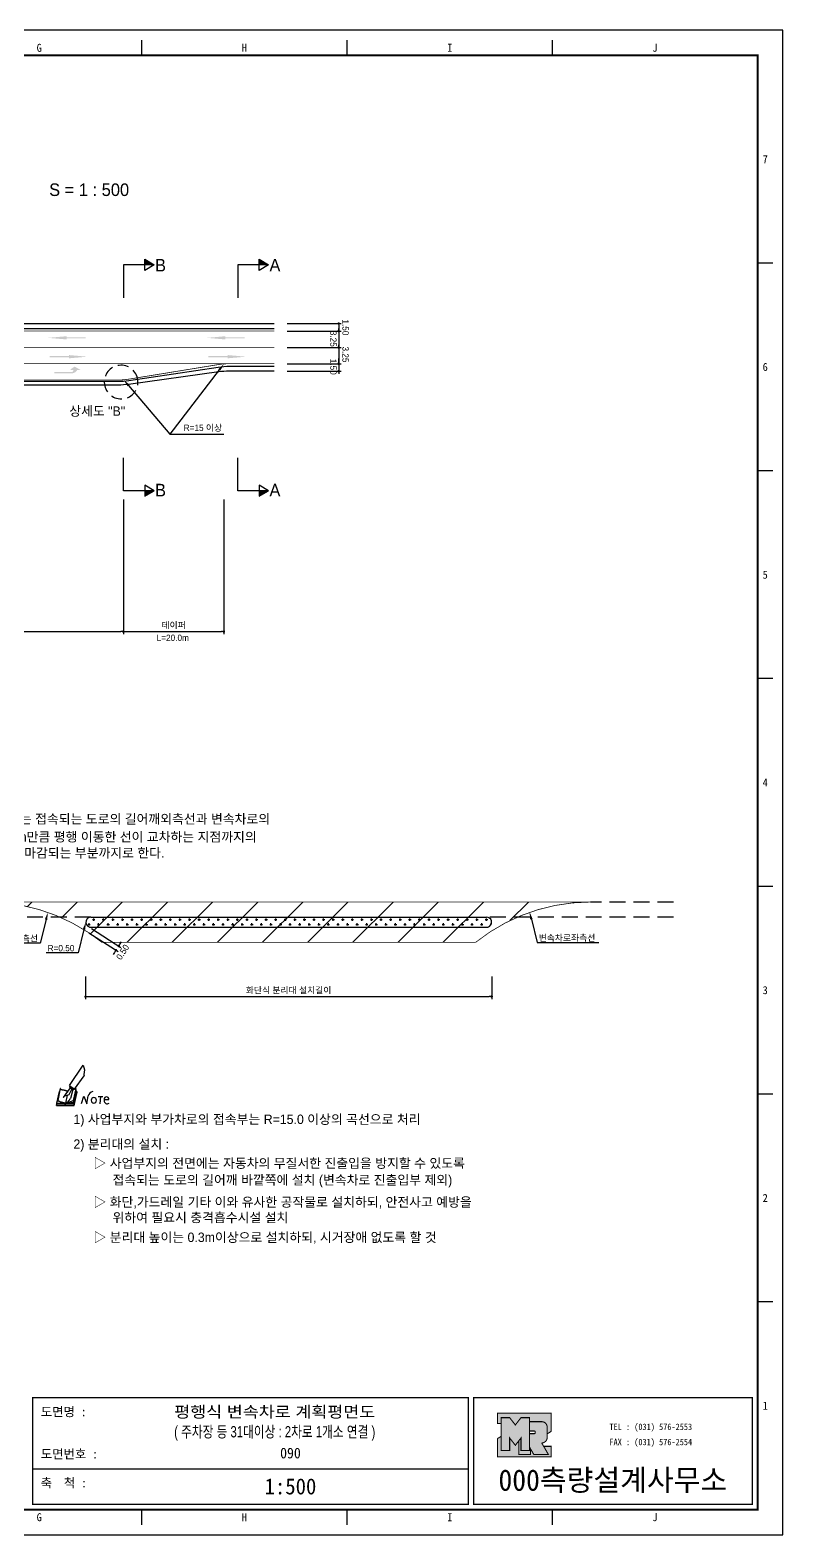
# Model space of a CAD drawing. Header units: millimetres. Extents: x 455 to 878, y -4 to 295.
# Drawn here: x 728.7 to 878.5, y -4.5 to 294.9 of the extents above; entities that cross this region are included whole.
import ezdxf
from ezdxf.enums import TextEntityAlignment as Align

# ---------------------------------------------------------------- set-up
doc = ezdxf.new("R2010")
doc.units = ezdxf.units.MM
doc.linetypes.add('HIDDEN', pattern=[9.525, 6.35, -3.175])
for name, color, linetype in [('CC-GSTR-0004', 4, 'Continuous'), ('CM-LANE-0030', 30, 'Continuous'), ('CZ-DIMT-0002', 7, 'Continuous'), ('CZ-LIN1-0007', 7, 'Continuous'), ('CZ-LIN2-0003', 3, 'Continuous'), ('CZ-LINE-0001', 7, 'Continuous'), ('CZ-TEXT-BOX0', 7, 'Continuous'), ('TITLE', 7, 'Continuous')]:
    doc.layers.add(name, color=color, linetype=linetype)
doc.styles.add('돋움', font='')
doc.styles.add('돋음체', font='')
doc.styles.get('돋움').set_extended_font_data('Dotum')
doc.styles.get('돋음체').set_extended_font_data('DotumChe')

# ---------------------------------------------------------------- blocks, each defined once
blk = doc.blocks.new('note')
for p, q in [((0.85, 3.5), (3.53, 7.57)), ((3.53, 7.57), (3.8, 6.64)), ((3.8, 6.64), (3.69, 5.72)), ((1, 3.1), (0.75, 2.77)), ((0.85, 3.5), (1.8, 2.79)), ((1, 3.4), (0.85, 3.21)), ((0.85, 3.21), (1.52, 2.71)), ((1.8, 2.79), (3.74, 5.46)), ((3.69, 5.72), (3.74, 5.46)), ((-1.24, 2.36), (-1.77, 0)), ((-1.77, 0), (1.77, 0)), ((-1.77, 0), (-1.77, -0.3)), ((-1.53, 0.52), (-1.55, 0.54)), ((-1.01, 2.9), (-1.53, 0.52)), ((-1.48, 0.48), (-1.53, 0.52)), ((-1.43, 0.44), (-1.48, 0.48)), ((-1.38, 0.41), (-1.43, 0.44)), ((-1.33, 0.4), (-1.38, 0.41)), ((-1.27, 0.37), (-1.33, 0.4)), ((-1.22, 0.35), (-1.27, 0.37)), ((-1.13, 2.36), (-1.24, 2.36)), ((-1.17, 0.33), (-1.22, 0.35)), ((-1.12, 0.32), (-1.17, 0.33)), ((-1.02, 0.25), (-1.12, 0.32)), ((-0.97, 0.22), (-1.02, 0.25)), ((-1, 2.9), (-1.01, 2.9)), ((-0.98, 2.85), (-1, 2.9)), ((-0.95, 2.8), (-0.98, 2.85)), ((-0.93, 0.21), (-0.97, 0.22)), ((-0.9, 2.75), (-0.95, 2.8)), ((-0.88, 0.19), (-0.93, 0.21)), ((-0.85, 2.72), (-0.9, 2.75)), ((-0.8, 0.18), (-0.88, 0.19)), ((-0.79, 2.69), (-0.85, 2.72)), ((-0.75, 0.17), (-0.8, 0.18)), ((-0.74, 2.68), (-0.79, 2.69)), ((-0.7, 0.16), (-0.75, 0.17)), ((-0.69, 2.65), (-0.74, 2.68)), ((-0.64, 0.15), (-0.7, 0.16)), ((-0.64, 2.65), (-0.69, 2.65)), ((-0.59, 2.63), (-0.64, 2.65)), ((-0.58, 0.14), (-0.64, 0.15)), ((-0.54, 2.62), (-0.59, 2.63)), ((-0.53, 0.13), (-0.58, 0.14)), ((-0.48, 2.61), (-0.54, 2.62)), ((-0.48, 0.12), (-0.53, 0.13)), ((-0.43, 2.61), (-0.48, 2.61)), ((-0.43, 0.11), (-0.48, 0.12)), ((0.75, 2.77), (-0.46, 1.16)), ((0.37, 2.24), (-0.46, 1.16)), ((-0.46, 1.16), (-0.08, 1.47)), ((-0.38, 2.59), (-0.43, 2.61)), ((-0.38, 0.08), (-0.43, 0.11)), ((-0.33, 2.59), (-0.38, 2.59)), ((-0.29, 0.06), (-0.38, 0.08)), ((-0.27, 2.58), (-0.33, 2.59)), ((-0.23, 0.05), (-0.29, 0.06)), ((-0.22, 2.57), (-0.27, 2.58)), ((-0.16, 0.04), (-0.23, 0.05)), ((-0.17, 2.56), (-0.22, 2.57)), ((-0.12, 2.55), (-0.17, 2.56)), ((-0.11, 0.03), (-0.16, 0.04)), ((-0.07, 2.53), (-0.12, 2.55)), ((-0.04, 0.02), (-0.11, 0.03)), ((-0.08, 1.47), (0.72, 1.75)), ((-0.01, 2.51), (-0.07, 2.53)), ((-0.05, -0.3), (-0.05, 0)), ((0, 0), (-0.04, 0.02)), ((0.04, 2.5), (-0.01, 2.51)), ((0.37, 1.63), (0, 0)), ((0, 0), (1.6, 0.53)), ((0, 0), (1.65, 0.18)), ((0, 0.01), (0.06, 0.04)), ((0, -0.3), (0, 0)), ((0.09, 2.48), (0.04, 2.5)), ((0.05, -0.3), (0.05, 0)), ((0.06, 0.04), (0.11, 0.07)), ((0.14, 2.48), (0.09, 2.48)), ((0.11, 0.07), (0.16, 0.09)), ((0.2, 2.47), (0.14, 2.48)), ((0.16, 0.09), (0.21, 0.12)), ((0.26, 2.43), (0.18, 2.46)), ((0.21, 0.12), (0.27, 0.14)), ((0.34, 2.4), (0.26, 2.43)), ((0.27, 0.14), (0.36, 0.19)), ((0.45, 2.37), (0.34, 2.4)), ((0.36, 0.19), (0.41, 0.22)), ((0.41, 0.22), (0.46, 0.27)), ((0.46, 0.27), (0.51, 0.3)), ((0.51, 0.3), (0.56, 0.34)), ((0.56, 0.34), (0.6, 0.4)), ((0.6, 0.4), (0.64, 0.45)), ((0.64, 0.45), (0.67, 0.51)), ((0.67, 0.51), (0.74, 0.58)), ((0.72, 1.75), (1.16, 2.53)), ((0.74, 0.58), (0.79, 0.63)), ((0.79, 0.63), (0.83, 0.68)), ((0.83, 0.68), (0.86, 0.73)), ((0.86, 0.73), (0.89, 0.79)), ((0.89, 0.84), (0.92, 0.89)), ((0.89, 0.79), (0.89, 0.84)), ((0.92, 0.89), (0.96, 0.95)), ((0.96, 0.95), (1.01, 0.97)), ((1.47, 2.74), (1.01, 0.97)), ((1.16, 2.53), (1.37, 2.82)), ((2.13, 2.84), (1.44, 2.63)), ((1.52, 2.71), (1.66, 2.9)), ((1.6, 0.53), (2.13, 2.84)), ((1.65, 0.18), (2.19, 2.48)), ((1.77, 0), (2.3, 2.36)), ((1.77, -0.3), (2.3, 2.07)), ((1.77, -0.38), (2.3, 1.99)), ((1.77, -0.44), (2.3, 1.93)), ((1.77, 0), (1.77, -0.3)), ((2.19, 2.48), (2.04, 2.47)), ((2.3, 2.36), (2.16, 2.36)), ((2.3, 2.36), (2.3, 2.07)), ((3.21, -0.08), (3.68, 1.4)), ((3.68, 1.4), (4.26, -0.14)), ((4.26, -0.14), (4.56, 1.44)), ((6.55, 1.34), (7.46, 1.34)), ((7.01, 1.34), (6.87, -0.11)), ((7.71, 0.77), (7.71, 0.55)), ((7.71, 0.77), (8.67, 0.77)), ((-1.77, -0.3), (1.77, -0.3)), ((-1.77, -0.43), (-1.77, -0.3)), ((-1.77, -0.37), (1.77, -0.37)), ((-1.77, -0.43), (1.77, -0.43))]:
    blk.add_line(p, q)
for centre, major_axis, start_param, end_param in [((0.4, 2.31), (0.0702, 0.0702), 3.283946, 6.425539), ((5.68, 1.23), (-0.806, 0.806), -0.591174, 0.597824), ((5.66, 0.58), (-0.378, 0.378), 3.926991, 10.210176), ((8.3, 0.49), (0.422, 0.422), 2.265602, 4.634911), ((8.19, 0.77), (-0.342, 0.342), 3.926991, 7.068583)]:
    blk.add_ellipse(centre, major_axis=major_axis, ratio=1, start_param=start_param, end_param=end_param)
blk = doc.blocks.new('_Dot')
at = {"color": 0, "linetype": 'ByBlock', "lineweight": -2}
blk.add_line((-0.5, 0), (-1, 0), dxfattribs=at)
at = {"color": 0, "linetype": 'ByBlock', "const_width": 0.5}
blk.add_lwpolyline([(-0.25, 0, 1), (0.25, 0, 1)], format="xyb", close=True, dxfattribs=at)

msp = doc.modelspace()

# ---------------------------------------------------------------- hatches: boundary and pattern name
at = {"layer": 'CM-LANE-0030'}
h = msp.add_hatch(dxfattribs=at)
h.set_pattern_fill('ANSI31', color=256, scale=2, style=0)
h.set_pattern_definition([(45, (-585.67, -340.2307), (-4.490128, 4.490128), [])])
h.paths.add_polyline_path([(720.18, 121.41, -0.170323), (742.98, 113.41), (817.38, 113.41, -0.170323), (840.18, 121.41)])
at = {"layer": 'CZ-LIN1-0007'}
for points in [[(735.98, 233.97), (735.98, 233.76), (739.81, 233.76), (739.81, 233.54), (735.98, 233.54), (735.98, 233.33), (732.33, 233.65)], [(767.59, 233.97), (767.59, 233.76), (771.42, 233.76), (771.42, 233.54), (767.59, 233.54), (767.59, 233.33), (763.94, 233.65)], [(736.47, 230.22), (736.47, 230.01), (732.64, 230.01), (732.64, 229.79), (736.47, 229.79), (736.47, 229.58), (740.12, 229.9)], [(737.1, 226.59, 0.267976), (738.13, 227.28), (738.75, 227.28), (737.58, 227.93), (736.64, 227.29), (737.33, 227.28, -0.504994), (737.02, 226.86), (733.56, 226.84), (733.56, 226.57)], [(768.04, 230.22), (768.04, 230.01), (764.21, 230.01), (764.21, 229.79), (768.04, 229.79), (768.04, 229.58), (771.69, 229.9)]]:
    msp.add_hatch(color=256, dxfattribs=at).paths.add_polyline_path(points)
at = {"layer": 'CZ-LIN2-0003'}
h = msp.add_hatch(dxfattribs=at)
h.set_pattern_fill('CROSS', color=256, scale=0.15, style=0)
h.set_pattern_definition([(0, (-585.6701, -340.2307), (0.9525, 0.9525), [0.47625, -1.42875]), (90, (-585.432, -340.4688), (-0.9525, 0.9525), [0.47625, -1.42875])])
h.paths.add_polyline_path([(740.82, 118.41, 0.750696), (740.28, 116.57, -0.001926), (740.53, 116.41), (819.83, 116.41, -0.001926), (820.08, 116.57, 0.750696), (819.54, 118.41)])
at = {"layer": 'CZ-LINE-0001'}
for points in [[(751.52, 249.28), (751.52, 248.18), (753.42, 248.18)], [(774.28, 249.28), (774.28, 248.18), (776.18, 248.18)], [(753.42, 203.23), (751.52, 203.23), (751.52, 202.13)], [(776.18, 203.23), (774.28, 203.23), (774.28, 202.13)]]:
    msp.add_hatch(color=256, dxfattribs=at).paths.add_polyline_path(points)
at = {"layer": 'TITLE', "ltscale": 150}
h = msp.add_hatch(color=8, dxfattribs=at)
edge = h.paths.add_edge_path()
edge.add_line((832.38, 19.73), (821.72, 19.73))
edge.add_line((821.72, 19.73), (821.72, 17.65))
edge.add_line((821.72, 17.65), (822.42, 17.65))
edge.add_line((822.42, 17.65), (822.42, 18.82))
edge.add_line((822.42, 18.82), (824.12, 18.82))
edge.add_line((824.12, 18.82), (825.25, 17.37))
edge.add_line((825.25, 17.37), (826.37, 18.82))
edge.add_line((826.37, 18.82), (828.07, 18.82))
edge.add_line((828.07, 18.82), (828.07, 18.03))
edge.add_line((828.07, 18.03), (830.5, 18.03))
edge.add_arc((830.5, 16.96), 1.07, 0, 90, ccw=False)
edge.add_line((831.57, 16.96), (831.57, 15.59))
edge.add_line((831.57, 15.59), (832.38, 16.1))
edge.add_line((832.38, 16.1), (832.38, 19.73))
h.paths.add_polyline_path([(825.93, 14.21), (825.25, 13.33), (824.12, 14.78), (824.12, 12.27), (822.42, 12.27), (822.42, 15.11), (821.72, 14.67), (821.72, 11.04), (832.38, 11.04), (832.38, 13.12), (830.89, 13.12), (831.84, 11.47), (828.94, 11.47), (828.24, 12.68), (828.24, 11.47), (825.93, 11.47)])
msp.add_hatch(color=5, dxfattribs=at).paths.add_polyline_path([(828.07, 18.82), (826.37, 18.82), (825.25, 17.37), (824.12, 18.82), (822.42, 18.82), (822.42, 12.27), (824.12, 12.27), (824.12, 14.78), (825.25, 13.33), (826.37, 14.78), (826.37, 12.27), (828.07, 12.27)])
h = msp.add_hatch(color=161, dxfattribs=at)
edge = h.paths.add_edge_path()
edge.add_arc((830.5, 16.96), 1.07, 360, 450)
edge.add_line((830.5, 18.03), (828.07, 18.03))
edge.add_line((828.07, 18.03), (828.07, 16.17))
edge.add_line((828.07, 16.17), (829.06, 16.17))
edge.add_arc((829.06, 16.06), 0.113, 0, 90, ccw=False)
edge.add_line((829.17, 16.06), (829.17, 15.75))
edge.add_arc((829.06, 15.75), 0.113, 270, 360, ccw=False)
edge.add_line((829.06, 15.64), (828.07, 15.64))
edge.add_line((828.07, 15.64), (828.07, 12.27))
edge.add_line((828.07, 12.27), (826.37, 12.27))
edge.add_line((826.37, 12.27), (826.37, 14.78))
edge.add_line((826.37, 14.78), (825.93, 14.21))
edge.add_line((825.93, 14.21), (825.93, 11.47))
edge.add_line((825.93, 11.47), (828.24, 11.47))
edge.add_line((828.24, 11.47), (828.24, 12.68))
edge.add_line((828.24, 12.68), (828.94, 11.47))
edge.add_line((828.94, 11.47), (831.84, 11.47))
edge.add_line((831.84, 11.47), (830.5, 13.79))
edge.add_arc((830.5, 14.85), 1.07, 270, 360)
edge.add_line((831.57, 14.85), (831.57, 16.96))

# ---------------------------------------------------------------- linework, layer by layer
at = {"color": 0, "linetype": 'ByBlock', "lineweight": -2}
for p, q in [((790.11, 236.26), (790.11, 236.01)), ((790.11, 235.26), (790.11, 235.51)), ((790.11, 234.76), (790.11, 234.51)), ((790.11, 232.01), (790.11, 232.26)), ((790.11, 231.51), (790.11, 231.26)), ((790.11, 228.76), (790.11, 229.01)), ((790.11, 228.76), (790.11, 229.01)), ((790.11, 226.76), (790.11, 226.51)), ((790.11, 226.76), (790.11, 226.51)), ((745.68, 111.6), (745.54, 111.39)), ((746.49, 112.86), (746.63, 113.07))]:
    msp.add_line(p, q, dxfattribs=at)
at = {"color": 0, "linetype": 'ByBlock', "const_width": 0.25}
for points in [[(790.11, 236.38, 1), (790.11, 236.63, 1)], [(790.11, 235.13, 1), (790.11, 234.88, 1)], [(790.11, 234.88, 1), (790.11, 235.13, 1)], [(790.11, 231.88, 1), (790.11, 231.63, 1)], [(790.11, 231.63, 1), (790.11, 231.88, 1)], [(790.11, 228.63, 1), (790.11, 228.38, 1)], [(790.11, 228.63, 1), (790.11, 228.38, 1)], [(790.11, 226.88, 1), (790.11, 227.13, 1)], [(790.11, 226.88, 1), (790.11, 227.13, 1)], [(745.74, 111.71, 1), (745.88, 111.92, 1)], [(746.42, 112.76, 1), (746.29, 112.55, 1)]]:
    msp.add_lwpolyline(points, format="xyb", close=True, dxfattribs=at)
at = {"layer": 'CC-GSTR-0004'}
for points in [[(572.28, 236.51), (777.28, 236.51)], [(572.28, 235.51), (777.28, 235.51)]]:
    msp.add_lwpolyline(points, dxfattribs=at)
for points in [[(667.53, 210.26, -0.414214), (682.28, 225.01), (746.16, 225.01), (746.16, 225.01, 0.03724), (748.39, 225.18), (766.17, 227.84), (766.17, 227.84, -0.03724), (768.4, 228.01), (768.4, 228.01), (777.28, 228.01)], [(777.28, 227.01), (768.31, 227.01, 0.034174), (766.26, 226.87), (748.3, 224.4, -0.034174), (746.25, 224.26), (746.25, 224.26), (682.28, 224.26, 0.414214), (668.28, 210.26)]]:
    msp.add_lwpolyline(points, format="xyb", dxfattribs=at)
at = {"layer": 'CM-LANE-0030', "const_width": 0.15}
msp.add_lwpolyline([(572.28, 231.76), (777.28, 231.76)], dxfattribs=at)
msp.add_lwpolyline([(817.38, 113.41), (742.98, 113.41, 0.170323), (720.18, 121.41), (840.18, 121.41, 0.170323)], format="xyb", close=True, dxfattribs=at)
at = {"layer": 'CZ-LIN1-0007', "const_width": 0.15}
msp.add_lwpolyline([(572.28, 235.01), (777.28, 235.01)], dxfattribs=at)
msp.add_lwpolyline([(777.28, 228.51), (768.49, 228.51), (768.49, 228.51, 0.040295), (766.09, 228.32), (766.09, 228.32), (748.48, 225.45), (748.48, 225.45, -0.040295), (746.07, 225.26), (682.28, 225.26, 0.414214), (667.28, 210.26)], format="xyb", dxfattribs=at)
at = {"layer": 'CZ-LIN1-0007', "linetype": 'HIDDEN', "const_width": 0.15}
msp.add_lwpolyline([(725.39, 228.51), (768.49, 228.51)], dxfattribs=at)
at = {"layer": 'CZ-LIN2-0003'}
for p, q in [((740.82, 118.41), (819.54, 118.41)), ((740.53, 116.41), (819.83, 116.41))]:
    msp.add_line(p, q, dxfattribs=at)
at = {"layer": 'CZ-LIN2-0003', "color": 1}
msp.add_line((746.63, 113.07), (746.9, 113.49), dxfattribs=at)
at = {"layer": 'CZ-LIN2-0003'}
for points in [[(740.53, 116.41, 0.001926), (740.28, 116.57, 0.001926)], [(820.08, 116.57, 0.001926), (819.83, 116.41)]]:
    msp.add_lwpolyline(points, format="xyb", dxfattribs=at)
for centre, start, end in [((740.82, 117.41), 90, 237.5816), ((819.54, 117.41), 302.4184, 90)]:
    msp.add_arc(centre, 1, start, end, dxfattribs=at)
at = {"layer": 'CZ-LINE-0001'}
for p, q in [((751.52, 247.08), (751.52, 249.28)), ((751.52, 249.28), (753.42, 248.18)), ((774.28, 247.08), (774.28, 249.28)), ((774.28, 249.28), (776.18, 248.18)), ((753.42, 248.18), (747.28, 248.18)), ((747.28, 248.18), (747.28, 241.64)), ((753.42, 248.18), (751.52, 247.08)), ((776.18, 248.18), (770.04, 248.18)), ((770.04, 248.18), (770.04, 241.64)), ((776.18, 248.18), (774.28, 247.08)), ((779.88, 236.51), (790.61, 236.51)), ((779.88, 235.01), (790.61, 235.01)), ((779.88, 235.01), (790.61, 235.01)), ((790.11, 236.01), (790.11, 227.01)), ((779.88, 231.76), (790.61, 231.76)), ((779.88, 228.51), (790.61, 228.51)), ((790.11, 229.01), (790.11, 229.51)), ((779.88, 227.01), (790.61, 227.01)), ((779.88, 227.01), (790.61, 227.01)), ((756.5, 214.49), (767.28, 214.49)), ((747.28, 203.23), (747.28, 209.77)), ((770.04, 203.23), (770.04, 209.77)), ((753.42, 203.23), (751.52, 204.33)), ((751.52, 204.33), (751.52, 202.13)), ((776.18, 203.23), (774.28, 204.33)), ((774.28, 204.33), (774.28, 202.13)), ((753.42, 203.23), (747.28, 203.23)), ((747.28, 201.49), (747.28, 174.71)), ((747.28, 201.49), (747.28, 174.71)), ((751.52, 202.13), (753.42, 203.23)), ((767.28, 201.49), (767.28, 174.71)), ((776.18, 203.23), (770.04, 203.23)), ((774.28, 202.13), (776.18, 203.23)), ((682.78, 175.21), (746.78, 175.21)), ((747.78, 175.21), (766.78, 175.21)), ((740.41, 115.3), (746.23, 111.54)), ((740.95, 116.14), (746.77, 112.38)), ((745.54, 111.39), (745.27, 110.97)), ((739.75, 106.62), (739.75, 102.09)), ((820.54, 106.62), (820.54, 102.09)), ((740.25, 102.59), (820.04, 102.59))]:
    msp.add_line(p, q, dxfattribs=at)
at = {"layer": 'CZ-LINE-0001', "linetype": 'HIDDEN', "ltscale": 0.35}
msp.add_line((750.16, 225.24), (750.16, 225.24), dxfattribs=at)
at = {"layer": 'CZ-LINE-0001', "linetype": 'HIDDEN', "ltscale": 0.5}
for p, q in [((856.7, 121.41), (840.18, 121.41)), ((740.82, 118.41), (703.66, 118.41)), ((856.7, 118.41), (819.54, 118.41))]:
    msp.add_line(p, q, dxfattribs=at)
at = {"layer": 'CZ-LINE-0001'}
for points in [[(766.37, 227.27), (756.5, 214.49)], [(748.31, 224.17), (756.5, 214.49)], [(731.9, 117.9), (730.72, 113.24), (718.5, 113.24)], [(739.45, 115.96), (738.28, 111.29), (731.94, 111.29)]]:
    msp.add_lwpolyline(points, dxfattribs=at)
at = {"layer": 'CZ-LINE-0001', "extrusion": (0, 0, -1)}
msp.add_lwpolyline([(-828.44, 118), (-829.61, 113.34), (-841.84, 113.34)], dxfattribs=at)
at = {"layer": 'CZ-LINE-0001', "linetype": 'HIDDEN', "ltscale": 0.35}
msp.add_arc((746.84, 224.85), 3.35, 6.7667, 6.749, dxfattribs=at)
at = {"layer": 'CZ-LINE-0001'}
for points in [[(766.17, 227.43), (767.29, 228.46), (766.57, 227.12)], [(748.12, 224.01), (747.34, 225.31), (748.5, 224.33)], [(731.66, 117.96), (732.26, 119.36), (732.14, 117.84)], [(739.21, 116.02), (739.82, 117.41), (739.7, 115.9)]]:
    msp.add_solid(points, dxfattribs=at)
at = {"layer": 'CZ-LINE-0001', "extrusion": (0, 0, -1)}
msp.add_solid([(-828.68, 118.06), (-828.07, 119.46), (-828.2, 117.94)], dxfattribs=at)
at = {"layer": 'TITLE', "color": 7, "linetype": 'Continuous'}
for p, q in [((750.96, 289.84), (750.96, 292.86)), ((791.78, 289.84), (791.78, 292.86)), ((832.61, 289.84), (832.61, 292.86)), ((876.46, 248.51), (873.43, 248.51)), ((876.46, 207.18), (873.43, 207.18)), ((876.46, 165.85), (873.43, 165.85)), ((876.46, 124.52), (873.43, 124.52)), ((876.46, 83.19), (873.43, 83.19)), ((876.46, 41.86), (873.43, 41.86)), ((750.96, -2.49), (750.96, 0.53)), ((791.78, -2.49), (791.78, 0.53)), ((832.61, -2.49), (832.61, 0.53))]:
    msp.add_line(p, q, dxfattribs=at)
at = {"layer": 'TITLE', "ltscale": 150}
msp.add_line((729.26, 8.67), (815.87, 8.67), dxfattribs=at)
at = {"layer": 'TITLE'}
msp.add_line((873.55, 0.53), (464.68, 0.53), dxfattribs=at)
msp.add_lwpolyline([(455.11, -4.5), (878.47, -4.5), (878.47, 294.88), (455.11, 294.88)], close=True, dxfattribs=at)
at = {"layer": 'TITLE', "linetype": 'Continuous', "const_width": 0.403}
msp.add_lwpolyline([(465.19, 0.53), (465.19, 289.84), (873.43, 289.84), (873.43, 0.53)], close=True, dxfattribs=at)
at = {"layer": 'TITLE', "ltscale": 150}
for points, const_width in [([(729.26, 22.82), (815.87, 22.82), (815.87, 1.6), (729.26, 1.6)], 0.265), ([(872.37, 22.82), (872.37, 1.6), (816.93, 1.6), (816.93, 22.82), (872.37, 22.82)], 0.265), ([(828.07, 18.82), (826.37, 18.82), (825.25, 17.37), (824.12, 18.82), (822.42, 18.82), (822.42, 12.27), (824.12, 12.27), (824.12, 14.78), (825.25, 13.33), (826.37, 14.78), (826.37, 12.27), (828.07, 12.27)], 0.212), ([(825.93, 14.21), (825.25, 13.33), (824.12, 14.78), (824.12, 12.27), (822.42, 12.27), (822.42, 15.11), (821.72, 14.67), (821.72, 11.04), (832.38, 11.04), (832.38, 13.12), (830.89, 13.12), (831.84, 11.47), (828.94, 11.47), (828.24, 12.68), (828.24, 11.47), (825.93, 11.47)], 0.212)]:
    msp.add_lwpolyline(points, close=True, dxfattribs=dict(at, const_width=const_width))
at = {"layer": 'TITLE', "ltscale": 150, "const_width": 0.212}
for points in [[(832.38, 19.73), (821.72, 19.73), (821.72, 17.65), (822.42, 17.65), (822.42, 18.82), (824.12, 18.82), (825.25, 17.37), (826.37, 18.82), (828.07, 18.82), (828.07, 18.03), (830.5, 18.03, -0.414214), (831.57, 16.96), (831.57, 15.59), (832.38, 16.1)], [(831.57, 16.96, 0.414214), (830.5, 18.03), (828.07, 18.03), (828.07, 16.17), (829.06, 16.17, -0.414214), (829.17, 16.06), (829.17, 15.75, -0.414214), (829.06, 15.64), (828.07, 15.64), (828.07, 12.27), (826.37, 12.27), (826.37, 14.78), (825.93, 14.21), (825.93, 11.47), (828.24, 11.47), (828.24, 12.68), (828.94, 11.47), (831.84, 11.47), (830.5, 13.79, 0.414214), (831.57, 14.85)]]:
    msp.add_lwpolyline(points, format="xyb", close=True, dxfattribs=at)

# ---------------------------------------------------------------- block references
at = {"layer": 'CZ-LINE-0001', "xscale": 0.5, "yscale": 0.5, "zscale": 0.5}
for p in [(747.28, 175.21), (767.28, 175.21), (820.54, 102.59)]:
    msp.add_blockref('_Dot', p, dxfattribs=at)
at = {"layer": 'CZ-LINE-0001', "xscale": 0.5, "yscale": 0.5, "zscale": 0.5, "rotation": 180}
for p in [(747.28, 175.21), (739.75, 102.59)]:
    msp.add_blockref('_Dot', p, dxfattribs=at)
at = {"layer": 'CZ-TEXT-BOX0'}
msp.add_blockref('note', (735.75, 81.38), dxfattribs=at)

# ---------------------------------------------------------------- texts
at = {"layer": 'CZ-DIMT-0002', "style": '돋움'}
for s, height, p in [('B', 2.5, (754.67, 248.1)), ('A', 2.5, (777.43, 248.1)), ('상세도 "B"', 1.875, (742.08, 219.08)), ('R=15 이상', 1.25, (763.1, 215.75)), ('B', 2.5, (754.67, 203.36)), ('A', 2.5, (777.43, 203.36)), ('L=20.0m', 1.25, (757.11, 173.98))]:
    msp.add_text(s, height=height, dxfattribs=at).set_placement(p, align=Align.MIDDLE_CENTER)
for s, p in [('1.50', (790.86, 237.32)), ('3.25', (788.43, 235.05)), ('3.25', (790.86, 231.93)), ('1.50', (788.43, 229.49))]:
    msp.add_text(s, height=1.25, rotation=270, dxfattribs=at).set_placement(p)
for s, p in [('○ 분리대 설치길이는 접속되는 도로의 길어깨외측선과 변속차로의', (706.3, 137.94)), ('좌측선에서 0.5m만큼 평행 이동한 선이 교차하는 지점까지의', (710.15, 134.38)), ('길이중 R=0.5로 마감되는 부분까지로 한다.', (710.15, 131.18)), ('1) 사업부지와 부가차로의 접속부는 R=15.0 이상의 곡선으로 처리', (737.35, 78.19)), ('2) 분리대의 설치 :', (737.35, 73.25)), ('▷ 사업부지의 전면에는 자동차의 무질서한 진출입을 방지할 수 있도록', (741.33, 69.45)), ('접속되는 도로의 길어깨 바깥쪽에 설치 (변속차로 진출입부 제외)', (745.12, 66.12)), ('▷ 화단,가드레일 기타 이와 유사한 공작물로 설치하되, 안전사고 예방을', (741.33, 61.72)), ('위하여 필요시 충격흡수시설 설치', (745.12, 58.65)), ('▷ 분리대 높이는 0.3m이상으로 설치하되, 시거장애 없도록 할 것', (741.33, 54.71))]:
    msp.add_text(s, height=1.875, dxfattribs=at).set_placement(p, align=Align.MIDDLE_LEFT)
for s, p in [('변속차로좌측선', (719.03, 113.55)), ('변속차로좌측선', (829.89, 113.65)), ('R=0.50', (732.22, 111.61))]:
    msp.add_text(s, height=1.25, dxfattribs=at).set_placement(p)
at = {"layer": 'CZ-DIMT-0002', "insert": (747.15, 111.44), "char_height": 1.25, "attachment_point": 5, "rotation": 57.1401, "style": '돋움'}
msp.add_mtext('\\A1;0.50', dxfattribs=at)
at = {"layer": 'CZ-LINE-0001', "char_height": 1.25, "attachment_point": 5, "style": '돋움'}
for s, insert in [('\\A1;테이퍼', (757.28, 176.41)), ('\\A1;화단식 분리대 설치길이', (780.15, 103.78))]:
    msp.add_mtext(s, dxfattribs=dict(at, insert=insert))
at = {"layer": 'TITLE', "color": 3, "linetype": 'Continuous', "style": '돋음체'}
for s, p in [('G', (730.55, 291.35)), ('H', (771.37, 291.35)), ('I', (812.2, 291.35)), ('J', (853.02, 291.35)), ('7', (874.95, 269.18)), ('6', (874.95, 227.85)), ('5', (874.95, 186.52)), ('4', (874.95, 145.19)), ('3', (874.95, 103.86)), ('2', (874.95, 62.53)), ('1', (874.95, 21.2)), ('G', (730.55, -0.98)), ('H', (771.37, -0.98)), ('I', (812.2, -0.98)), ('J', (853.02, -0.98))]:
    msp.add_text(s, height=1.59, dxfattribs=at).set_placement(p, align=Align.MIDDLE)
at = {"layer": 'TITLE', "style": '돋움'}
msp.add_text('S = 1 : 500', height=2.5, dxfattribs=at).set_placement((732.52, 263.12), align=Align.MIDDLE_LEFT)
at = {"layer": 'TITLE', "style": '돋음체'}
for s, p in [('도면명 :', (730.85, 19.1)), ('도면번호 :', (730.85, 10.71)), ('축  척 :', (730.85, 4.96))]:
    msp.add_text(s, height=1.804, dxfattribs=at).set_placement(p)
at = {"layer": 'TITLE', "style": '돋움'}
for s, width, p, p2 in [('평행식 변속차로 계획평면도', 1.010039, (757.39, 18.85), (797.39, 18.85)), ('( 주차장 등 31대이상 : 2차로 1개소 연결 )', 0.670122, (757.39, 14.9), (797.39, 14.9))]:
    msp.add_text(s, height=2.25, dxfattribs=dict(at, width=width)).set_placement(p, p2, align=Align.FIT)
at = {"layer": 'TITLE', "color": 180, "style": '돋음체'}
for s, p in [('TEL : (031) 576-2553', (843.96, 16.37)), ('FAX : (031) 576-2554', (843.96, 13.35))]:
    msp.add_text(s, height=1.2733, dxfattribs=at).set_placement(p)
at = {"layer": 'TITLE', "linetype": 'Continuous', "style": '돋음체'}
for s, height, p in [('090', 2.122, (780.52, 11.77)), ('1:500', 3.183, (780.52, 5.13))]:
    msp.add_text(s, height=height, dxfattribs=at).set_placement(p, align=Align.MIDDLE)
at = {"layer": 'TITLE', "color": 180, "style": '돋음체'}
msp.add_text('000측량설계사무소', height=4.244, dxfattribs=at).set_placement((844.65, 4.28), align=Align.CENTER)

doc.saveas('drawing.dxf')
